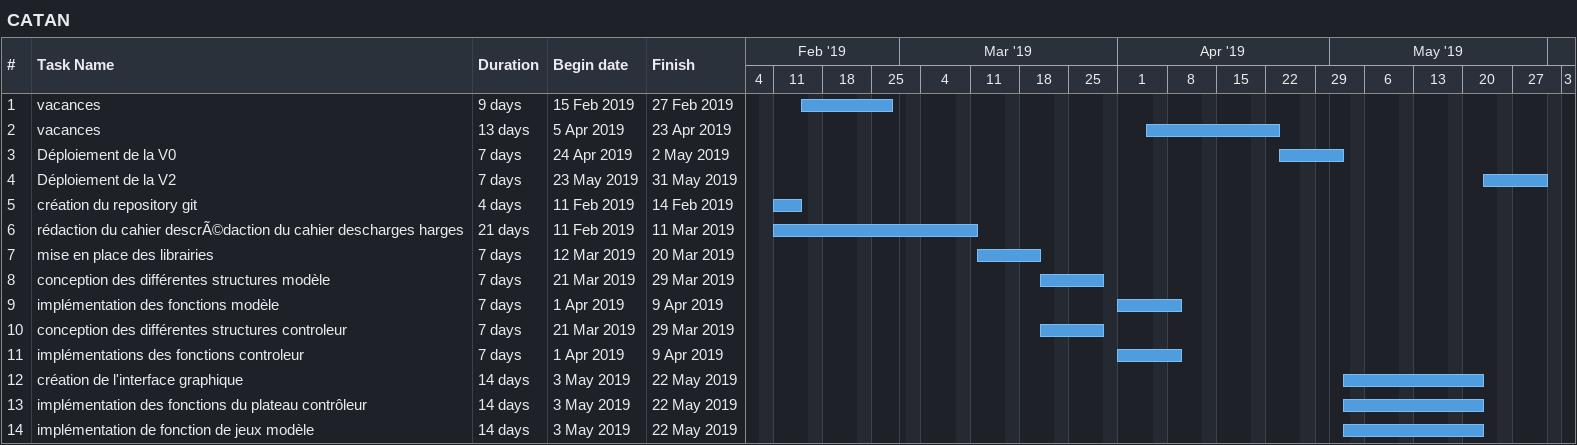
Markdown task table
CATAN

| ID | Task | Duration | Start | Finish |
|---|---|---|---|---|
| 1 | vacances | 9d | 2019-02-15 | 2019-02-27 |
| 2 | vacances | 13d | 2019-04-05 | 2019-04-23 |
| 3 | Déploiement de la V0 | 7d | 2019-04-24 | 2019-05-02 |
| 4 | Déploiement de la V2 | 7d | 2019-05-23 | 2019-05-31 |
| 5 | création du repository git | 4d | 2019-02-11 | 2019-02-14 |
| 6 | rédaction du cahier descrÃ©daction du cahier descharges harges | 21d | 2019-02-11 | 2019-03-11 |
| 7 | mise en place des librairies | 7d | 2019-03-12 | 2019-03-20 |
| 8 | conception des différentes structures modèle | 7d | 2019-03-21 | 2019-03-29 |
| 9 | implémentation des fonctions modèle | 7d | 2019-04-01 | 2019-04-09 |
| 10 | conception des différentes structures controleur | 7d | 2019-03-21 | 2019-03-29 |
| 11 | implémentations des fonctions controleur | 7d | 2019-04-01 | 2019-04-09 |
| 12 | création de l'interface graphique | 14d | 2019-05-03 | 2019-05-22 |
| 13 | implémentation des fonctions du plateau contrôleur | 14d | 2019-05-03 | 2019-05-22 |
| 14 | implémentation de fonction de jeux modèle | 14d | 2019-05-03 | 2019-05-22 |
